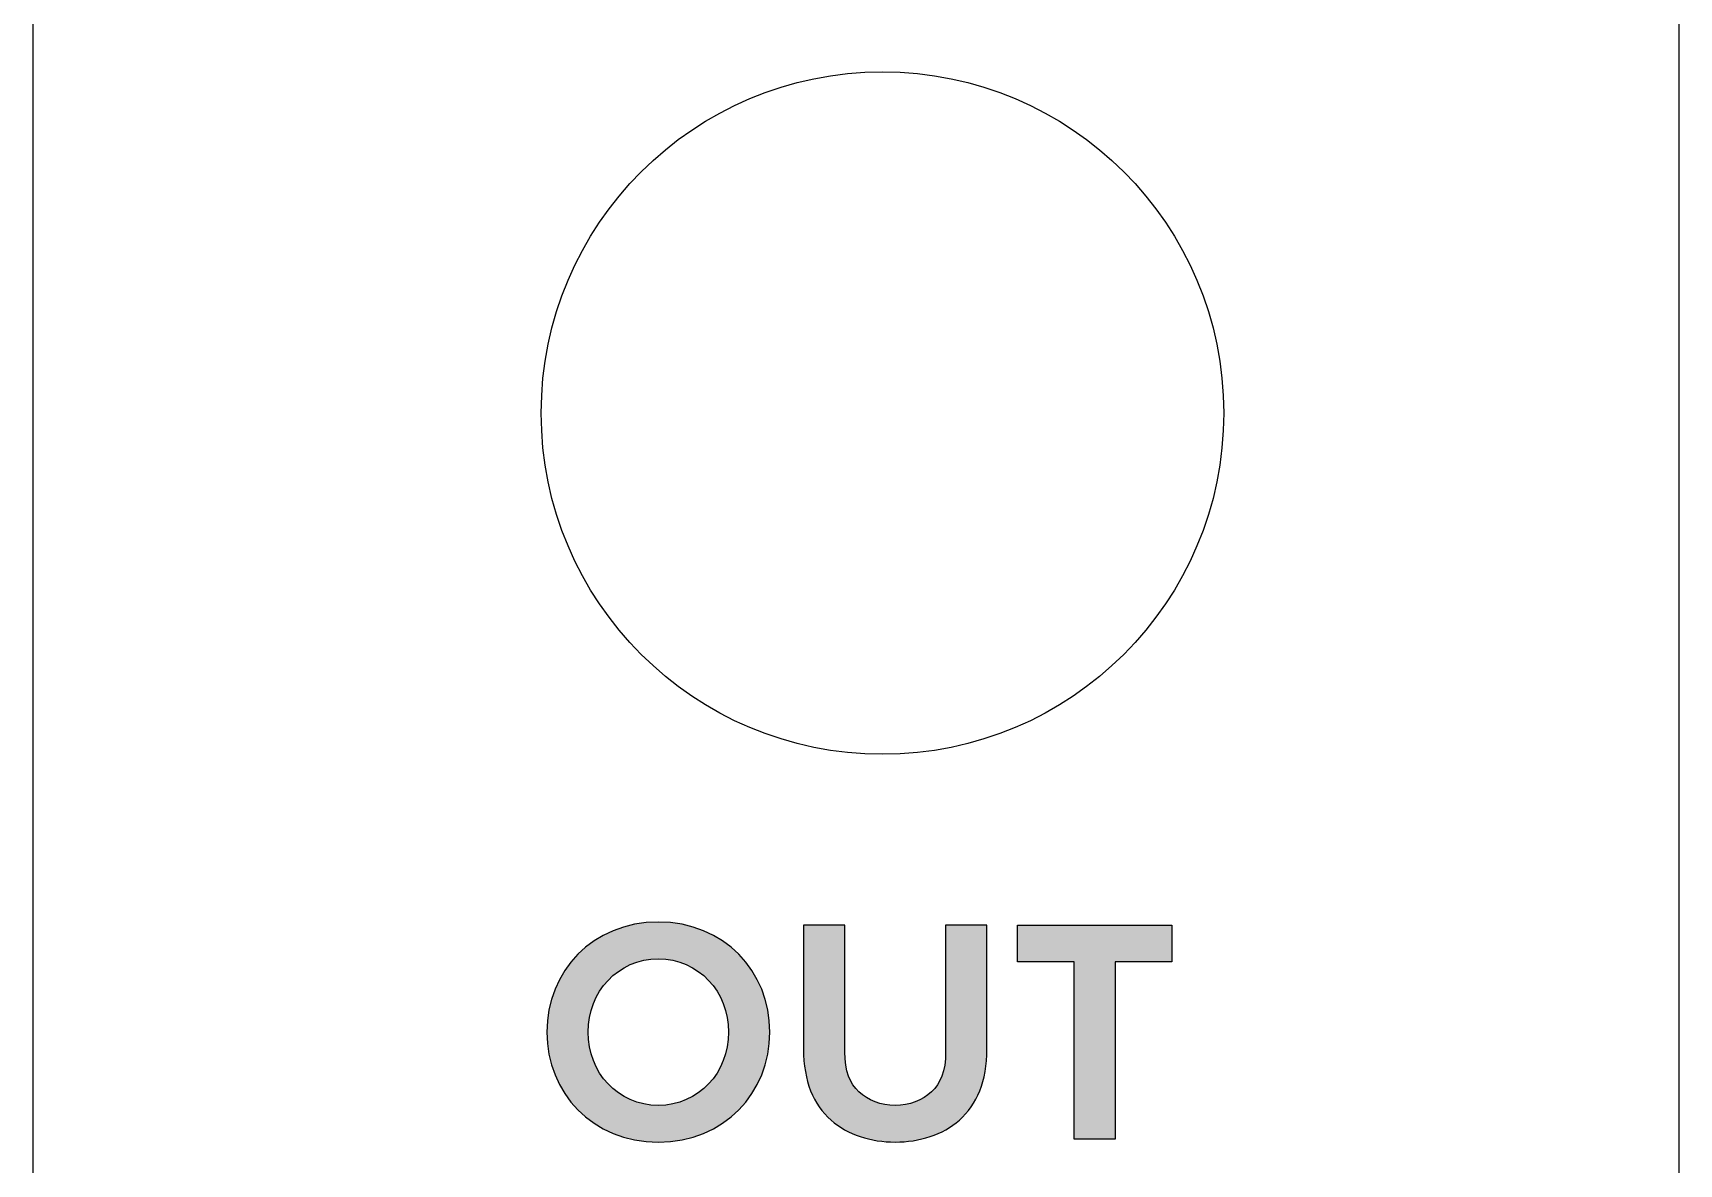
# Model space of a CAD drawing. Extents: x 5 to 21, y -131 to -3.
# Drawn here: x 4.91 to 20.11, y -121.23 to -110.79 of the extents above; entities that cross this region are included whole.
import ezdxf

# ---------------------------------------------------------------- set-up
doc = ezdxf.new("R2010")
doc.units = 0
doc.layers.add('CUT', color=7, linetype='CONTINUOUS')
doc.layers.add('GRAPHICS', color=7, linetype='CONTINUOUS')

# ---------------------------------------------------------------- blocks, each defined once
blk = doc.blocks.new('BLOCK_3')
at = {"layer": 'CUT'}
blk.add_open_spline([(12.751, -117.451), (14.491, -117.451), (15.902, -116.04), (15.902, -114.3), (15.902, -112.56), (14.491, -111.149), (12.751, -111.149), (11.011, -111.149), (9.6, -112.56), (9.6, -114.3), (9.6, -116.04), (11.011, -117.451), (12.751, -117.451)], degree=3, knots=[0, 0, 0, 0, 1, 1, 1, 2, 2, 2, 3, 3, 3, 4, 4, 4, 4], dxfattribs=at)
blk = doc.blocks.new('*U83')
at = {"layer": 'GRAPHICS', "color": 7}
for points in [[(10.546, -119.353), (10.483, -119.018), (10.546, -119.009)], [(10.569, -119.349), (10.546, -119.009), (10.569, -119.006)], [(10.546, -119.353), (10.546, -119.009), (10.546, -119.353)], [(10.546, -119.353), (10.546, -119.009), (10.546, -119.009)], [(10.613, -119.342), (10.569, -119.006), (10.613, -119.004)], [(10.569, -119.349), (10.569, -119.006), (10.569, -119.006)], [(10.681, -119.339), (10.613, -119.004), (10.681, -119)], [(10.613, -119.342), (10.613, -119.004), (10.613, -119.004)], [(10.681, -119.339), (10.681, -119), (10.75, -119.342)], [(10.75, -119.342), (10.75, -119.004), (10.793, -119.349)], [(10.793, -119.349), (10.793, -119.006), (10.816, -119.353)], [(10.816, -119.353), (10.816, -119.009), (10.879, -119.37)], [(10.108, -119.694), (10.088, -119.174), (10.108, -119.162)], [(10.14, -119.638), (10.108, -119.162), (10.14, -119.143)], [(10.172, -119.591), (10.14, -119.143), (10.172, -119.123)], [(10.176, -119.586), (10.172, -119.123), (10.176, -119.121)], [(10.172, -119.591), (10.172, -119.123), (10.172, -119.591)], [(10.172, -119.591), (10.172, -119.123), (10.172, -119.123)], [(10.217, -119.538), (10.176, -119.121), (10.217, -119.102)], [(10.263, -119.494), (10.217, -119.102), (10.263, -119.08)], [(10.312, -119.455), (10.263, -119.08), (10.312, -119.063)], [(10.263, -119.494), (10.263, -119.08), (10.263, -119.08)], [(10.263, -119.494), (10.263, -119.08), (10.263, -119.08)], [(10.36, -119.425), (10.312, -119.063), (10.36, -119.046)], [(10.366, -119.421), (10.36, -119.046), (10.366, -119.045)], [(10.36, -119.425), (10.36, -119.046), (10.36, -119.046)], [(10.423, -119.392), (10.366, -119.045), (10.423, -119.031)], [(10.462, -119.378), (10.423, -119.031), (10.462, -119.021)], [(10.483, -119.37), (10.462, -119.021), (10.483, -119.018)], [(10.462, -119.378), (10.462, -119.021), (10.462, -119.021)], [(10.879, -119.37), (10.879, -119.018), (10.9, -119.377)], [(10.9, -119.377), (10.9, -119.021), (10.94, -119.392)], [(10.94, -119.392), (10.94, -119.031), (10.997, -119.421)], [(10.997, -119.421), (10.997, -119.045), (11.002, -119.425)], [(11.002, -119.425), (11.002, -119.046), (11.05, -119.455)], [(11.05, -119.455), (11.05, -119.063), (11.099, -119.494)], [(11.099, -119.494), (11.099, -119.08), (11.1, -119.494)], [(11.1, -119.494), (11.1, -119.08), (11.145, -119.538)], [(11.145, -119.538), (11.145, -119.102), (11.186, -119.586)], [(11.186, -119.586), (11.186, -119.121), (11.19, -119.591)], [(11.19, -119.591), (11.19, -119.123), (11.223, -119.638)], [(11.223, -119.638), (11.223, -119.143), (11.254, -119.694)], [(11.254, -119.694), (11.254, -119.162), (11.275, -119.739)], [(9.938, -120.734), (9.874, -119.37), (9.938, -119.298)], [(10.009, -120.8), (9.938, -119.298), (10.009, -119.232)], [(9.938, -120.734), (9.938, -119.298), (10.009, -120.8)], [(10.032, -120.817), (10.009, -119.232), (10.032, -119.215)], [(10.009, -120.8), (10.009, -119.232), (10.032, -120.817)], [(10.036, -119.947), (10.032, -119.215), (10.036, -119.213)], [(10.045, -119.88), (10.036, -119.213), (10.045, -119.206)], [(10.06, -119.815), (10.045, -119.206), (10.06, -119.194)], [(10.081, -119.753), (10.06, -119.194), (10.081, -119.178)], [(10.088, -119.739), (10.081, -119.178), (10.088, -119.174)], [(11.275, -119.739), (11.275, -119.174), (11.281, -119.753)], [(11.281, -119.753), (11.281, -119.178), (11.302, -119.815)], [(11.302, -119.815), (11.302, -119.194), (11.317, -119.88)], [(11.317, -119.88), (11.317, -119.206), (11.327, -119.947)], [(11.327, -119.947), (11.327, -119.213), (11.33, -120.016)], [(9.817, -120.584), (9.768, -119.532), (9.817, -119.448)], [(9.874, -120.662), (9.817, -119.448), (9.874, -119.37)], [(9.817, -120.584), (9.817, -119.448), (9.874, -120.662)], [(9.874, -120.662), (9.874, -119.37), (9.938, -120.734)], [(9.727, -120.411), (9.694, -119.714), (9.727, -119.62)], [(9.768, -120.5), (9.727, -119.62), (9.768, -119.532)], [(9.727, -120.411), (9.727, -119.62), (9.768, -120.5)], [(9.768, -120.5), (9.768, -119.532), (9.817, -120.584)], [(9.694, -120.318), (9.671, -119.811), (9.694, -119.714)], [(9.694, -120.318), (9.694, -119.714), (9.727, -120.411)], [(9.656, -120.12), (9.652, -120.016), (9.656, -119.912)], [(9.671, -120.221), (9.656, -119.912), (9.671, -119.811)], [(9.656, -120.12), (9.656, -119.912), (9.671, -120.221)], [(9.671, -120.221), (9.671, -119.811), (9.694, -120.318)], [(10.032, -120.817), (10.032, -120.016), (10.036, -120.819)], [(11.33, -120.817), (11.327, -120.085), (11.33, -120.016)], [(10.036, -120.819), (10.036, -120.085), (10.045, -120.826)], [(10.045, -120.826), (10.045, -120.152), (10.06, -120.838)], [(10.06, -120.838), (10.06, -120.217), (10.081, -120.853)], [(11.302, -120.838), (11.281, -120.279), (11.302, -120.217)], [(11.317, -120.826), (11.302, -120.217), (11.317, -120.152)], [(11.327, -120.819), (11.317, -120.152), (11.327, -120.085)], [(10.081, -120.853), (10.081, -120.279), (10.088, -120.858)], [(10.088, -120.858), (10.088, -120.293), (10.108, -120.87)], [(10.108, -120.87), (10.108, -120.338), (10.14, -120.889)], [(11.254, -120.87), (11.223, -120.394), (11.254, -120.338)], [(11.275, -120.858), (11.254, -120.338), (11.275, -120.293)], [(11.281, -120.853), (11.275, -120.293), (11.281, -120.279)], [(10.14, -120.889), (10.14, -120.394), (10.172, -120.909)], [(10.172, -120.909), (10.172, -120.441), (10.172, -120.909)], [(10.172, -120.909), (10.172, -120.441), (10.172, -120.441)], [(10.172, -120.909), (10.172, -120.441), (10.176, -120.911)], [(10.176, -120.911), (10.176, -120.446), (10.217, -120.93)], [(10.217, -120.93), (10.217, -120.494), (10.263, -120.951)], [(11.145, -120.93), (11.1, -120.538), (11.145, -120.494)], [(11.186, -120.911), (11.145, -120.494), (11.186, -120.446)], [(11.19, -120.909), (11.186, -120.446), (11.19, -120.441)], [(11.223, -120.889), (11.19, -120.441), (11.223, -120.394)], [(10.263, -120.951), (10.263, -120.538), (10.263, -120.952)], [(10.263, -120.952), (10.263, -120.538), (10.263, -120.952)], [(10.263, -120.952), (10.263, -120.538), (10.312, -120.969)], [(10.312, -120.969), (10.312, -120.577), (10.36, -120.986)], [(10.36, -120.986), (10.36, -120.607), (10.36, -120.986)], [(10.36, -120.986), (10.36, -120.607), (10.366, -120.987)], [(10.366, -120.987), (10.366, -120.611), (10.423, -121.001)], [(10.423, -121.001), (10.423, -120.639), (10.462, -121.011)], [(10.462, -121.011), (10.462, -120.654), (10.462, -121.011)], [(10.462, -121.011), (10.462, -120.654), (10.483, -121.014)], [(10.483, -121.014), (10.483, -120.662), (10.546, -121.023)], [(10.546, -121.023), (10.546, -120.679), (10.546, -121.023)], [(10.546, -121.023), (10.546, -120.679), (10.546, -120.679)], [(10.546, -121.023), (10.546, -120.679), (10.569, -121.026)], [(10.569, -121.026), (10.569, -120.683), (10.569, -121.026)], [(10.569, -121.026), (10.569, -120.683), (10.613, -121.028)], [(10.793, -121.026), (10.75, -120.689), (10.793, -120.683)], [(10.816, -121.023), (10.793, -120.683), (10.816, -120.679)], [(10.879, -121.014), (10.816, -120.679), (10.879, -120.662)], [(10.9, -121.011), (10.879, -120.662), (10.9, -120.654)], [(10.94, -121.001), (10.9, -120.654), (10.94, -120.639)], [(10.997, -120.987), (10.94, -120.639), (10.997, -120.611)], [(11.002, -120.986), (10.997, -120.611), (11.002, -120.607)], [(11.05, -120.969), (11.002, -120.607), (11.05, -120.577)], [(11.099, -120.952), (11.05, -120.577), (11.099, -120.538)], [(11.1, -120.951), (11.099, -120.538), (11.1, -120.538)], [(10.613, -121.028), (10.613, -120.689), (10.613, -121.028)], [(10.613, -121.028), (10.613, -120.689), (10.681, -121.031)], [(10.75, -121.028), (10.681, -120.693), (10.75, -120.689)]]:
    blk.add_solid(points, dxfattribs=at)
at = {"layer": 'GRAPHICS', "color": 7, "extrusion": (0, 0, -1)}
for points in [[(-10.546, -119.353), (-10.546, -119.009), (-10.569, -119.349)], [(-10.569, -119.349), (-10.569, -119.006), (-10.569, -119.349)], [(-10.569, -119.349), (-10.569, -119.006), (-10.613, -119.342)], [(-10.613, -119.342), (-10.613, -119.004), (-10.613, -119.342)], [(-10.613, -119.342), (-10.613, -119.004), (-10.681, -119.339)], [(-10.75, -119.342), (-10.681, -119), (-10.75, -119.004)], [(-10.793, -119.349), (-10.75, -119.004), (-10.793, -119.006)], [(-10.816, -119.353), (-10.793, -119.006), (-10.816, -119.009)], [(-10.879, -119.37), (-10.816, -119.009), (-10.879, -119.018)], [(-10.108, -119.694), (-10.108, -119.162), (-10.14, -119.638)], [(-10.14, -119.638), (-10.14, -119.143), (-10.172, -119.591)], [(-10.172, -119.591), (-10.172, -119.123), (-10.176, -119.586)], [(-10.176, -119.586), (-10.176, -119.121), (-10.217, -119.538)], [(-10.217, -119.538), (-10.217, -119.102), (-10.263, -119.494)], [(-10.263, -119.494), (-10.263, -119.08), (-10.263, -119.494)], [(-10.263, -119.494), (-10.263, -119.08), (-10.263, -119.494)], [(-10.263, -119.494), (-10.263, -119.08), (-10.312, -119.455)], [(-10.312, -119.455), (-10.312, -119.063), (-10.36, -119.425)], [(-10.36, -119.425), (-10.36, -119.046), (-10.36, -119.425)], [(-10.36, -119.425), (-10.36, -119.046), (-10.366, -119.421)], [(-10.366, -119.421), (-10.366, -119.045), (-10.423, -119.392)], [(-10.423, -119.392), (-10.423, -119.031), (-10.462, -119.378)], [(-10.462, -119.378), (-10.462, -119.021), (-10.462, -119.378)], [(-10.462, -119.378), (-10.462, -119.021), (-10.483, -119.37)], [(-10.483, -119.37), (-10.483, -119.018), (-10.546, -119.353)], [(-10.9, -119.377), (-10.879, -119.018), (-10.9, -119.021)], [(-10.94, -119.392), (-10.9, -119.021), (-10.94, -119.031)], [(-10.997, -119.421), (-10.94, -119.031), (-10.997, -119.045)], [(-11.002, -119.425), (-10.997, -119.045), (-11.002, -119.046)], [(-11.05, -119.455), (-11.002, -119.046), (-11.05, -119.063)], [(-11.099, -119.494), (-11.05, -119.063), (-11.099, -119.08)], [(-11.1, -119.494), (-11.099, -119.08), (-11.1, -119.08)], [(-11.145, -119.538), (-11.1, -119.08), (-11.145, -119.102)], [(-11.186, -119.586), (-11.145, -119.102), (-11.186, -119.121)], [(-11.19, -119.591), (-11.186, -119.121), (-11.19, -119.123)], [(-11.223, -119.638), (-11.19, -119.123), (-11.223, -119.143)], [(-11.254, -119.694), (-11.223, -119.143), (-11.254, -119.162)], [(-11.275, -119.739), (-11.254, -119.162), (-11.275, -119.174)], [(-10.032, -120.016), (-10.032, -119.215), (-10.036, -119.947)], [(-10.036, -119.947), (-10.036, -119.213), (-10.045, -119.88)], [(-10.045, -119.88), (-10.045, -119.206), (-10.06, -119.815)], [(-10.06, -119.815), (-10.06, -119.194), (-10.081, -119.753)], [(-10.081, -119.753), (-10.081, -119.178), (-10.088, -119.739)], [(-10.088, -119.739), (-10.088, -119.174), (-10.108, -119.694)], [(-11.281, -119.753), (-11.275, -119.174), (-11.281, -119.178)], [(-11.302, -119.815), (-11.281, -119.178), (-11.302, -119.194)], [(-11.317, -119.88), (-11.302, -119.194), (-11.317, -119.206)], [(-11.327, -119.947), (-11.317, -119.206), (-11.327, -119.213)], [(-11.33, -120.016), (-11.327, -119.213), (-11.33, -119.215)], [(-11.33, -120.817), (-11.33, -119.215), (-11.353, -120.8)], [(-11.353, -120.8), (-11.33, -119.215), (-11.353, -119.232)], [(-11.353, -120.8), (-11.353, -119.232), (-11.424, -120.734)], [(-11.424, -120.734), (-11.353, -119.232), (-11.424, -119.298)], [(-11.424, -120.734), (-11.424, -119.298), (-11.489, -120.662)], [(-11.489, -120.662), (-11.424, -119.298), (-11.489, -119.37)], [(-11.489, -120.662), (-11.489, -119.37), (-11.546, -120.584)], [(-11.546, -120.584), (-11.489, -119.37), (-11.546, -119.448)], [(-11.546, -120.584), (-11.546, -119.448), (-11.595, -120.5)], [(-11.595, -120.5), (-11.546, -119.448), (-11.595, -119.532)], [(-11.595, -120.5), (-11.595, -119.532), (-11.636, -120.411)], [(-11.636, -120.411), (-11.595, -119.532), (-11.636, -119.62)], [(-11.636, -120.411), (-11.636, -119.62), (-11.668, -120.318)], [(-11.668, -120.318), (-11.636, -119.62), (-11.668, -119.714)], [(-11.668, -120.318), (-11.668, -119.714), (-11.691, -120.221)], [(-11.691, -120.221), (-11.668, -119.714), (-11.691, -119.811)], [(-11.691, -120.221), (-11.691, -119.811), (-11.706, -120.12)], [(-11.706, -120.12), (-11.691, -119.811), (-11.706, -119.912)], [(-11.706, -120.12), (-11.706, -119.912), (-11.711, -120.016)], [(-10.036, -120.819), (-10.032, -120.016), (-10.036, -120.085)], [(-10.045, -120.826), (-10.036, -120.085), (-10.045, -120.152)], [(-10.06, -120.838), (-10.045, -120.152), (-10.06, -120.217)], [(-10.081, -120.853), (-10.06, -120.217), (-10.081, -120.279)], [(-11.302, -120.838), (-11.302, -120.217), (-11.317, -120.826)], [(-11.317, -120.826), (-11.317, -120.152), (-11.327, -120.819)], [(-11.327, -120.819), (-11.327, -120.085), (-11.33, -120.817)], [(-10.088, -120.858), (-10.081, -120.279), (-10.088, -120.293)], [(-10.108, -120.87), (-10.088, -120.293), (-10.108, -120.338)], [(-10.14, -120.889), (-10.108, -120.338), (-10.14, -120.394)], [(-11.254, -120.87), (-11.254, -120.338), (-11.275, -120.858)], [(-11.275, -120.858), (-11.275, -120.293), (-11.281, -120.853)], [(-11.281, -120.853), (-11.281, -120.279), (-11.302, -120.838)], [(-10.172, -120.909), (-10.14, -120.394), (-10.172, -120.441)], [(-10.176, -120.911), (-10.172, -120.441), (-10.176, -120.446)], [(-10.217, -120.93), (-10.176, -120.446), (-10.217, -120.494)], [(-10.263, -120.951), (-10.217, -120.494), (-10.263, -120.538)], [(-11.145, -120.93), (-11.145, -120.494), (-11.186, -120.911)], [(-11.186, -120.911), (-11.186, -120.446), (-11.19, -120.909)], [(-11.19, -120.909), (-11.19, -120.441), (-11.223, -120.889)], [(-11.223, -120.889), (-11.223, -120.394), (-11.254, -120.87)], [(-10.263, -120.952), (-10.263, -120.538), (-10.263, -120.538)], [(-10.263, -120.952), (-10.263, -120.538), (-10.263, -120.538)], [(-10.312, -120.969), (-10.263, -120.538), (-10.312, -120.577)], [(-10.36, -120.986), (-10.312, -120.577), (-10.36, -120.607)], [(-10.36, -120.986), (-10.36, -120.607), (-10.36, -120.607)], [(-10.366, -120.987), (-10.36, -120.607), (-10.366, -120.611)], [(-10.423, -121.001), (-10.366, -120.611), (-10.423, -120.639)], [(-10.462, -121.011), (-10.423, -120.639), (-10.462, -120.654)], [(-10.462, -121.011), (-10.462, -120.654), (-10.462, -120.654)], [(-10.483, -121.014), (-10.462, -120.654), (-10.483, -120.662)], [(-10.546, -121.023), (-10.483, -120.662), (-10.546, -120.679)], [(-10.569, -121.026), (-10.546, -120.679), (-10.569, -120.683)], [(-10.569, -121.026), (-10.569, -120.683), (-10.569, -120.683)], [(-10.613, -121.028), (-10.569, -120.683), (-10.613, -120.689)], [(-10.793, -121.026), (-10.793, -120.683), (-10.816, -121.023)], [(-10.816, -121.023), (-10.816, -120.679), (-10.879, -121.014)], [(-10.879, -121.014), (-10.879, -120.662), (-10.9, -121.011)], [(-10.9, -121.011), (-10.9, -120.654), (-10.94, -121.001)], [(-10.94, -121.001), (-10.94, -120.639), (-10.997, -120.987)], [(-10.997, -120.987), (-10.997, -120.611), (-11.002, -120.986)], [(-11.002, -120.986), (-11.002, -120.607), (-11.05, -120.969)], [(-11.05, -120.969), (-11.05, -120.577), (-11.099, -120.952)], [(-11.099, -120.952), (-11.099, -120.538), (-11.1, -120.951)], [(-11.1, -120.951), (-11.1, -120.538), (-11.145, -120.93)], [(-10.613, -121.028), (-10.613, -120.689), (-10.613, -120.689)], [(-10.681, -121.031), (-10.613, -120.689), (-10.681, -120.693)], [(-10.681, -121.031), (-10.681, -120.693), (-10.75, -121.028)], [(-10.75, -121.028), (-10.75, -120.689), (-10.793, -121.026)]]:
    blk.add_solid(points, dxfattribs=at)
blk = doc.blocks.new('*U84')
at = {"layer": 'GRAPHICS', "color": 7}
for points in [[(12.022, -120.171), (12.022, -119.029), (12.026, -120.28)], [(12.026, -120.28), (12.026, -119.029), (12.039, -120.38)], [(12.039, -120.38), (12.039, -119.029), (12.059, -120.473)], [(12.059, -120.473), (12.059, -119.029), (12.088, -120.558)], [(12.088, -120.558), (12.088, -119.029), (12.124, -120.635)], [(12.124, -120.635), (12.124, -119.029), (12.167, -120.706)], [(12.167, -120.706), (12.167, -119.029), (12.218, -120.77)], [(12.218, -120.77), (12.218, -119.029), (12.276, -120.828)], [(12.276, -120.828), (12.276, -119.029), (12.336, -120.876)], [(12.336, -120.876), (12.336, -119.029), (12.402, -120.917)], [(12.402, -120.917), (12.402, -119.029), (12.403, -120.918)], [(12.403, -120.918), (12.403, -120.199), (12.412, -120.922)], [(13.334, -120.918), (13.325, -120.322), (13.334, -120.199)], [(12.412, -120.922), (12.412, -120.322), (12.437, -120.933)], [(13.325, -120.922), (13.3, -120.422), (13.325, -120.322)], [(12.437, -120.933), (12.437, -120.422), (12.478, -120.951)], [(12.478, -120.951), (12.478, -120.502), (12.533, -120.975)], [(13.259, -120.951), (13.204, -120.566), (13.259, -120.502)], [(13.3, -120.933), (13.259, -120.502), (13.3, -120.422)], [(12.533, -120.975), (12.533, -120.566), (12.546, -120.981)], [(12.546, -120.981), (12.546, -120.576), (12.602, -120.994)], [(12.602, -120.994), (12.602, -120.62), (12.683, -121.014)], [(12.683, -121.014), (12.683, -120.66), (12.703, -121.019)], [(12.703, -121.019), (12.703, -120.666), (12.772, -121.024)], [(12.772, -121.024), (12.772, -120.685), (12.868, -121.031)], [(12.965, -121.024), (12.868, -120.693), (12.965, -120.685)], [(13.034, -121.019), (12.965, -120.685), (13.034, -120.666)], [(13.054, -121.014), (13.034, -120.666), (13.054, -120.66)], [(13.135, -120.994), (13.054, -120.66), (13.135, -120.62)], [(13.191, -120.981), (13.135, -120.62), (13.191, -120.576)], [(13.204, -120.975), (13.191, -120.576), (13.204, -120.566)]]:
    blk.add_solid(points, dxfattribs=at)
at = {"layer": 'GRAPHICS', "color": 7, "extrusion": (0, 0, -1)}
for points in [[(-12.026, -120.28), (-12.022, -119.029), (-12.026, -119.029)], [(-12.039, -120.38), (-12.026, -119.029), (-12.039, -119.029)], [(-12.059, -120.473), (-12.039, -119.029), (-12.059, -119.029)], [(-12.088, -120.558), (-12.059, -119.029), (-12.088, -119.029)], [(-12.124, -120.635), (-12.088, -119.029), (-12.124, -119.029)], [(-12.167, -120.706), (-12.124, -119.029), (-12.167, -119.029)], [(-12.218, -120.77), (-12.167, -119.029), (-12.218, -119.029)], [(-12.276, -120.828), (-12.218, -119.029), (-12.276, -119.029)], [(-12.336, -120.876), (-12.276, -119.029), (-12.336, -119.029)], [(-12.402, -120.917), (-12.336, -119.029), (-12.402, -119.029)], [(-12.403, -120.918), (-12.402, -119.029), (-12.403, -119.029)], [(-13.334, -120.918), (-13.334, -119.029), (-13.335, -120.917)], [(-13.335, -120.917), (-13.334, -119.029), (-13.335, -119.029)], [(-13.335, -120.917), (-13.335, -119.029), (-13.401, -120.876)], [(-13.401, -120.876), (-13.335, -119.029), (-13.401, -119.029)], [(-13.401, -120.876), (-13.401, -119.029), (-13.461, -120.828)], [(-13.461, -120.828), (-13.401, -119.029), (-13.461, -119.029)], [(-13.461, -120.828), (-13.461, -119.029), (-13.519, -120.77)], [(-13.519, -120.77), (-13.461, -119.029), (-13.519, -119.029)], [(-13.519, -120.77), (-13.519, -119.029), (-13.569, -120.706)], [(-13.569, -120.706), (-13.519, -119.029), (-13.569, -119.029)], [(-13.569, -120.706), (-13.569, -119.029), (-13.613, -120.635)], [(-13.613, -120.635), (-13.569, -119.029), (-13.613, -119.029)], [(-13.613, -120.635), (-13.613, -119.029), (-13.649, -120.558)], [(-13.649, -120.558), (-13.613, -119.029), (-13.649, -119.029)], [(-13.649, -120.558), (-13.649, -119.029), (-13.677, -120.473)], [(-13.677, -120.473), (-13.649, -119.029), (-13.677, -119.029)], [(-13.677, -120.473), (-13.677, -119.029), (-13.698, -120.38)], [(-13.698, -120.38), (-13.677, -119.029), (-13.698, -119.029)], [(-13.698, -120.38), (-13.698, -119.029), (-13.71, -120.28)], [(-13.71, -120.28), (-13.698, -119.029), (-13.71, -119.029)], [(-13.71, -120.28), (-13.71, -119.029), (-13.715, -120.171)], [(-13.715, -120.171), (-13.71, -119.029), (-13.715, -119.029)], [(-12.412, -120.922), (-12.403, -120.199), (-12.412, -120.322)], [(-12.437, -120.933), (-12.412, -120.322), (-12.437, -120.422)], [(-13.325, -120.922), (-13.325, -120.322), (-13.334, -120.918)], [(-12.478, -120.951), (-12.437, -120.422), (-12.478, -120.502)], [(-12.533, -120.975), (-12.478, -120.502), (-12.533, -120.566)], [(-13.259, -120.951), (-13.259, -120.502), (-13.3, -120.933)], [(-13.3, -120.933), (-13.3, -120.422), (-13.325, -120.922)], [(-12.546, -120.981), (-12.533, -120.566), (-12.546, -120.576)], [(-12.602, -120.994), (-12.546, -120.576), (-12.602, -120.62)], [(-12.683, -121.014), (-12.602, -120.62), (-12.683, -120.66)], [(-12.703, -121.019), (-12.683, -120.66), (-12.703, -120.666)], [(-12.772, -121.024), (-12.703, -120.666), (-12.772, -120.685)], [(-12.868, -121.031), (-12.772, -120.685), (-12.868, -120.693)], [(-12.965, -121.024), (-12.965, -120.685), (-13.034, -121.019)], [(-13.034, -121.019), (-13.034, -120.666), (-13.054, -121.014)], [(-13.054, -121.014), (-13.054, -120.66), (-13.135, -120.994)], [(-13.135, -120.994), (-13.135, -120.62), (-13.191, -120.981)], [(-13.191, -120.981), (-13.191, -120.576), (-13.204, -120.975)], [(-13.204, -120.975), (-13.204, -120.566), (-13.259, -120.951)], [(-12.868, -121.031), (-12.868, -120.693), (-12.965, -121.024)]]:
    blk.add_solid(points, dxfattribs=at)
blk = doc.blocks.new('*U85')
at = {"layer": 'GRAPHICS', "color": 7}
for points in [[(13.998, -119.367), (13.998, -119.029), (14.52, -119.367)], [(14.52, -119.367), (13.998, -119.029), (14.52, -119.029)], [(14.9, -119.367), (14.9, -119.029), (15.422, -119.367)], [(15.422, -119.367), (14.9, -119.029), (15.422, -119.029)]]:
    blk.add_solid(points, dxfattribs=at)
at = {"layer": 'GRAPHICS', "color": 7, "extrusion": (0, 0, -1)}
for points in [[(-14.52, -121.003), (-14.52, -119.029), (-14.9, -121.003)], [(-14.9, -121.003), (-14.52, -119.029), (-14.9, -119.029)]]:
    blk.add_solid(points, dxfattribs=at)
blk = doc.blocks.new('BLOCK_25')
at = {"layer": 'GRAPHICS'}
blk.add_lwpolyline([(15.422, -119.029), (15.422, -119.367), (14.9, -119.367), (14.9, -121.003), (14.52, -121.003), (14.52, -119.367), (13.998, -119.367), (13.998, -119.029), (15.422, -119.029)], dxfattribs=at)
for points, knots in [([(10.681, -119), (11.29, -119), (11.711, -119.455), (11.711, -120.016), (11.711, -120.577), (11.29, -121.031), (10.681, -121.031), (10.072, -121.031), (9.652, -120.577), (9.652, -120.016), (9.652, -119.455), (10.072, -119), (10.681, -119)], [0, 0, 0, 0, 1, 1, 1, 2, 2, 2, 3, 3, 3, 4, 4, 4, 4]), ([(12.276, -120.828), (12.112, -120.682), (12.022, -120.473), (12.022, -120.171), (12.022, -120.171), (12.022, -119.029), (12.022, -119.029), (12.022, -119.029), (12.403, -119.029), (12.403, -119.029), (12.403, -119.029), (12.403, -120.199), (12.403, -120.199), (12.403, -120.38), (12.451, -120.49), (12.533, -120.566), (12.617, -120.648), (12.736, -120.693), (12.868, -120.693), (13.001, -120.693), (13.119, -120.648), (13.204, -120.566), (13.286, -120.49), (13.334, -120.38), (13.334, -120.199), (13.334, -120.199), (13.334, -119.029), (13.334, -119.029), (13.334, -119.029), (13.715, -119.029), (13.715, -119.029), (13.715, -119.029), (13.715, -120.171), (13.715, -120.171), (13.715, -120.473), (13.624, -120.682), (13.461, -120.828), (13.308, -120.964), (13.091, -121.031), (12.868, -121.031), (12.646, -121.031), (12.428, -120.964), (12.276, -120.828)], [0, 0, 0, 0, 1, 1, 1, 2, 2, 2, 3, 3, 3, 4, 4, 4, 5, 5, 5, 6, 6, 6, 7, 7, 7, 8, 8, 8, 9, 9, 9, 10, 10, 10, 11, 11, 11, 12, 12, 12, 13, 13, 13, 14, 14, 14, 14]), ([(10.681, -120.693), (11.054, -120.693), (11.33, -120.388), (11.33, -120.016), (11.33, -119.644), (11.054, -119.339), (10.681, -119.339), (10.309, -119.339), (10.032, -119.644), (10.032, -120.016), (10.032, -120.388), (10.309, -120.693), (10.681, -120.693)], [0, 0, 0, 0, 1, 1, 1, 2, 2, 2, 3, 3, 3, 4, 4, 4, 4])]:
    blk.add_open_spline(points, degree=3, knots=knots, dxfattribs=at)
at = {"layer": 'GRAPHICS', "color": 7}
for name in ['*U83', '*U84', '*U85']:
    blk.add_blockref(name, (0, 0), dxfattribs=at)

msp = doc.modelspace()

# ---------------------------------------------------------------- linework, layer by layer
at = {"layer": 'CUT'}
msp.add_lwpolyline([(4.907, -2.599), (4.907, -131.099), (20.106, -131.099), (20.106, -2.599), (4.907, -2.599)], dxfattribs=at)

# ---------------------------------------------------------------- block references
msp.add_blockref('BLOCK_3', (0, 0), dxfattribs=at)
at = {"layer": 'GRAPHICS'}
msp.add_blockref('BLOCK_25', (0, 0), dxfattribs=at)

doc.saveas('drawing.dxf')
